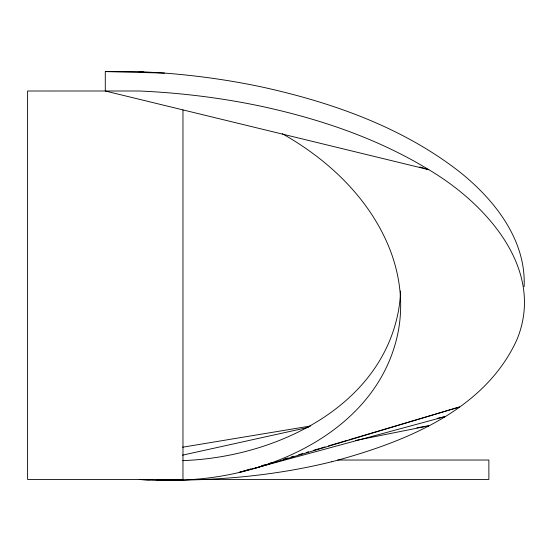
<?xml version="1.0" encoding="UTF-8"?>
<svg xmlns="http://www.w3.org/2000/svg" width="552" height="552" viewBox="0 0 552 552"><rect width="100%" height="100%" fill="white"/><g stroke="black" fill="none" stroke-linecap="round" stroke-linejoin="round"><path stroke-width="0.83" d="M139.276 72.45L139.276 71.587L105.287 71.587L105.287 91.011L428.828 169.699C485.38 203.108 545.893 268.934 517.003 339.466C484.511 411.295 402.988 442.663 331.842 461.762M524.124 286.695C526.284 239.816 494.351 199.52 459.492 171.762C402.525 127.402 332.897 102.72 263.069 87.25A375.733 182.781 3 0 0 164.468 73.085L139.276 71.587L140.905 72.029M149.357 479.854A374.139 182.008 3 0 1 139.276 479.488A230.646 149.433 6.6 0 0 190.267 479.64C278.691 474.423 380.528 425.585 398.42 330.538A339.149 219.724 6.6 0 0 391.747 254.403C372.89 201.721 330.31 160.708 282.313 133.75M254.879 468.324L459.492 406.99L348.988 439.799M250.849 468.938L239.299 472.367L444.815 416.684L437.246 418.354M261.572 465.757L265.691 464.529M268.99 463.549L271.467 462.817M283.838 459.147L287.958 457.918M291.256 456.939L293.733 456.207M298.68 454.738L302.806 453.516M306.105 452.536L308.575 451.798M313.522 450.328L319.297 448.617M320.947 448.127L325.073 446.899M328.371 445.919L347.339 440.289M182.443 455.172L308.582 427.331M160.577 479.419L156.375 480.35L158.9 479.84M355.44 440.503L428.828 425.82L416.939 427.786M182.567 447.217L310.79 425.965M337.727 460.03L488.872 460.03L488.872 479.446L189.088 479.446M105.287 71.587L164.468 73.092M139.276 71.587L143.548 72.015M146.97 72.367L149.537 72.622M419.755 166.966L428.828 169.699C378.023 138.718 320.981 119.335 263.069 106.674A375.146 182.498 3 0 0 139.276 90.997L27.6 91.011L27.6 479.446L182.974 479.446L182.974 109.958M331.807 461.734A374.139 182.008 3 0 1 158.596 480.067M400.559 291.007A339.149 219.724 6.6 0 1 398.413 311.114C380.542 406.168 278.684 455 190.267 460.223A230.646 149.433 6.6 0 1 182.705 460.672"/></g></svg>
